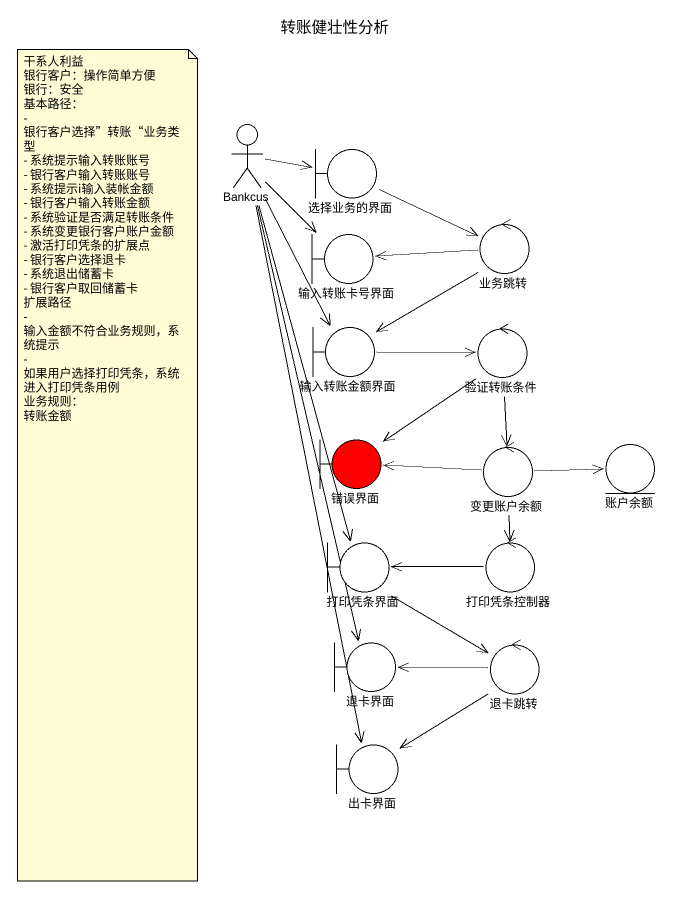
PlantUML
@startuml
title 转账健壮性分析
actor Bankcus
boundary 选择业务的界面
boundary 输入转账卡号界面
control 业务跳转
boundary 输入转账金额界面
control 验证转账条件
boundary 错误界面 #FF0000
control 变更账户余额
entity 账户余额
boundary 打印凭条界面
control 打印凭条控制器
boundary 退卡界面
control 退卡跳转
boundary 出卡界面
Bankcus -right-> 选择业务的界面
Bankcus --> 输入转账卡号界面
Bankcus --> 输入转账金额界面
Bankcus --> 打印凭条界面
Bankcus --> 退卡界面
Bankcus --> 出卡界面
选择业务的界面 -right-> 业务跳转
业务跳转 -left-> 输入转账卡号界面
业务跳转 --> 输入转账金额界面
输入转账金额界面 -right-> 验证转账条件
验证转账条件 --> 错误界面
验证转账条件 --> 变更账户余额
变更账户余额 -left-> 错误界面
变更账户余额 -right-> 账户余额
变更账户余额 --> 打印凭条控制器
打印凭条界面 --> 退卡跳转
打印凭条控制器 -left-> 打印凭条界面
退卡跳转 -left-> 退卡界面
退卡跳转 --> 出卡界面
note as N1
  干系人利益
  银行客户：操作简单方便
  银行：安全
  基本路径：
  - 银行客户选择”转账“业务类型
  - 系统提示输入转账账号
  - 银行客户输入转账账号
  - 系统提示i输入装帐金额
  - 银行客户输入转账金额
  - 系统验证是否满足转账条件
  - 系统变更银行客户账户金额
  - 激活打印凭条的扩展点
  - 银行客户选择退卡
  - 系统退出储蓄卡
  - 银行客户取回储蓄卡
  扩展路径
  - 输入金额不符合业务规则，系统提示
  - 如果用户选择打印凭条，系统进入打印凭条用例
  业务规则：
  转账金额
end note
@enduml
